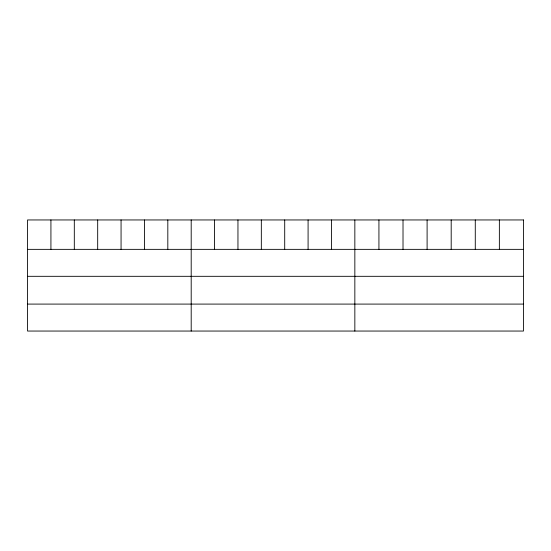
<?xml version="1.0" encoding="UTF-8"?>
<svg xmlns="http://www.w3.org/2000/svg" width="551" height="551" viewBox="0 0 551 551"><rect width="100%" height="100%" fill="white"/><g stroke="black" fill="none" stroke-linecap="round" stroke-linejoin="round"><path stroke-width="0.83" d="M27.55 249.355L523.45 249.355M27.55 276.313L523.45 276.313M27.55 304.09L523.45 304.09M499.364 219.952L499.364 249.355M475.279 219.952L475.279 249.355M451.193 219.952L451.193 249.355M427.101 219.952L427.101 249.355M403.015 219.952L403.015 249.355M378.93 219.952L378.93 249.355M354.844 219.952L354.844 331.048M331.468 219.952L331.468 249.355M308.085 219.952L308.085 249.355M284.709 219.952L284.709 249.355M261.332 219.952L261.332 249.355M237.956 219.952L237.956 249.355M214.573 219.952L214.573 249.355M191.197 219.952L191.197 331.048M167.821 219.952L167.821 249.355M144.438 219.952L144.438 249.355M121.062 219.952L121.062 249.355M97.685 219.952L97.685 249.355M74.309 219.952L74.309 249.355M50.926 219.952L50.926 249.355M523.45 219.952L27.55 219.952L27.55 331.048L523.45 331.048L523.45 219.952"/></g></svg>
